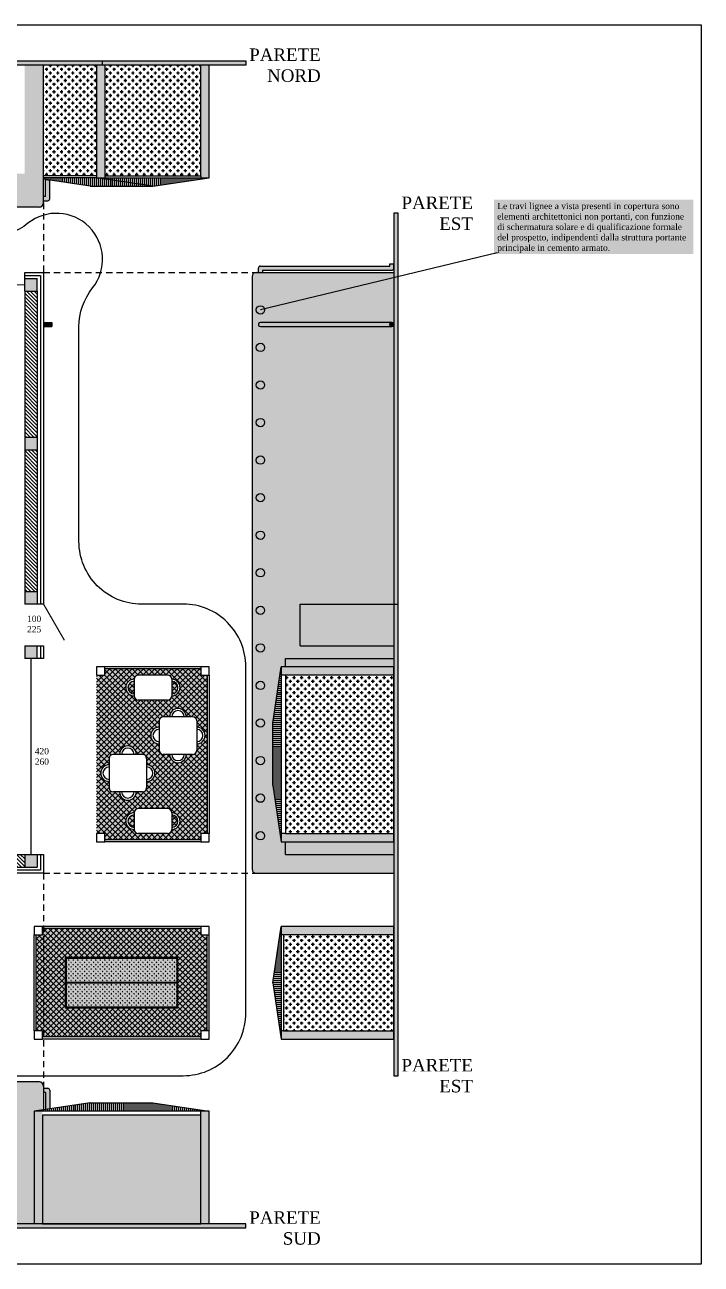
# Model space of a CAD drawing. Header units: millimetres. Extents: x 0 to 2688, y 0 to 2044.
# Drawn here: x 2471.99 to 2488.21, y 2014.14 to 2043.84 of the extents above; entities that cross this region are included whole.
import ezdxf

# ---------------------------------------------------------------- set-up
doc = ezdxf.new("R2010")
doc.units = ezdxf.units.MM
doc.linetypes.add('TRATTEGGIATA', pattern=[0.75, 0.5, -0.25])
doc.styles.get("Standard").update_dxf_attribs({"font": 'arial.ttf'})
doc.linetypes.add('ISOLAMENTO', pattern='A,0.00254,-2.54,[134,ltypeshp.shx,S=2.54,R=0,X=-2.54,Y=0],-5.08,[134,ltypeshp.shx,S=2.54,R=180,X=2.54,Y=0],-2.54', length=10.16254)
pattern_1 = [(360, (381.4976, 4528.66603), (0.09, -0.09), [0.075, -0.105]), (360, (381.5201, 4528.64353), (0.09, -0.09), [0.03, -0.15]), (360, (381.5201, 4528.68853), (0.09, -0.09), [0.03, -0.15])]
pattern_2 = [(90, (4928.16492, 4120.9221), (0.09, 0.09), [0.075, -0.105]), (90, (4928.18742, 4120.9446), (0.09, 0.09), [0.03, -0.15]), (90, (4928.14242, 4120.9446), (0.09, 0.09), [0.03, -0.15])]
pattern_3 = [(135, (4634.47287, -403.61022), (-0.067351921, -0.067351921), []), (225, (4634.47287, -403.61022), (0.067351921, -0.067351921), [])]

# ---------------------------------------------------------------- blocks, each defined once
blk = doc.blocks.new('MIS')
h = blk.add_hatch()
h.set_pattern_fill('ANSI31', color=6, scale=0.02, angle=450)
h.set_pattern_definition([(135, (100, 0), (-0.0449012806, -0.0449012806), [])])
h.paths.add_polyline_path([(2558.989, 2023.953), (2558.989, 2023.653), (2563.489, 2023.653), (2563.489, 2023.953)])
h.paths.add_polyline_path([(2558.689, 2029.953), (2558.689, 2023.953), (2558.989, 2023.953), (2558.989, 2029.953)])
h.paths.add_polyline_path([(2558.689, 2034.453), (2558.689, 2033.953), (2558.989, 2033.953), (2558.989, 2034.453)])
h.paths.add_polyline_path([(2558.689, 2033.653), (2558.689, 2033.553), (2558.989, 2033.553), (2558.989, 2033.653)])
h.paths.add_polyline_path([(2558.689, 2030.353), (2558.689, 2030.253), (2558.989, 2030.253), (2558.989, 2030.353)])
h.paths.add_polyline_path([(2558.989, 2030.253), (2558.989, 2029.953), (2559.089, 2029.953), (2559.089, 2030.253)])
h.paths.add_polyline_path([(2558.689, 2037.453), (2558.689, 2035.953), (2558.989, 2035.953), (2559.014, 2035.953), (2559.014, 2036.103), (2558.989, 2036.103), (2558.989, 2037.453)])
h.paths.add_polyline_path([(2558.989, 2037.753), (2558.989, 2037.453), (2559.839, 2037.453), (2559.839, 2036.103), (2559.814, 2036.103), (2559.814, 2035.953), (2559.839, 2035.953), (2559.989, 2035.953), (2560.014, 2035.953), (2560.014, 2036.103), (2559.989, 2036.103), (2559.989, 2037.453), (2560.839, 2037.453), (2560.839, 2036.103), (2560.814, 2036.103), (2560.814, 2035.953), (2560.839, 2035.953), (2560.989, 2035.953), (2561.014, 2035.953), (2561.014, 2036.103), (2560.989, 2036.103), (2560.989, 2037.453), (2561.839, 2037.453), (2561.839, 2036.103), (2561.814, 2036.103), (2561.814, 2035.953), (2561.839, 2035.953), (2561.989, 2035.953), (2562.014, 2035.953), (2562.014, 2036.103), (2561.989, 2036.103), (2561.989, 2037.453), (2562.839, 2037.453), (2562.839, 2036.103), (2562.814, 2036.103), (2562.814, 2035.953), (2562.839, 2035.953), (2562.839, 2035.303), (2564.089, 2035.303), (2564.089, 2035.453), (2562.989, 2035.453), (2562.989, 2037.453), (2563.489, 2037.453), (2563.489, 2037.753)])
h.paths.add_polyline_path([(2563.789, 2037.753), (2563.789, 2037.453), (2564.589, 2037.453), (2564.589, 2037.753)])
h.paths.add_polyline_path([(2565.189, 2037.753), (2565.189, 2035.453), (2565.089, 2035.453), (2565.089, 2035.303), (2565.189, 2035.303), (2565.189, 2032.203), (2565.489, 2032.203), (2565.489, 2032.303), (2566.489, 2032.303), (2566.489, 2029.953), (2566.639, 2029.953), (2566.639, 2032.303), (2569.789, 2032.303), (2569.789, 2033.653), (2569.489, 2033.653), (2569.489, 2032.453), (2566.989, 2032.453), (2566.989, 2032.478), (2566.839, 2032.478), (2566.839, 2032.453), (2565.489, 2032.453), (2565.489, 2033.303), (2566.839, 2033.303), (2566.839, 2033.278), (2566.989, 2033.278), (2566.989, 2033.478), (2566.839, 2033.478), (2566.839, 2033.453), (2565.489, 2033.453), (2565.489, 2034.303), (2566.839, 2034.303), (2566.839, 2034.278), (2566.989, 2034.278), (2566.989, 2034.478), (2566.839, 2034.478), (2566.839, 2034.453), (2565.489, 2034.453), (2565.489, 2035.303), (2566.839, 2035.303), (2566.839, 2035.278), (2566.989, 2035.278), (2566.989, 2035.303), (2567.639, 2035.303), (2567.639, 2036.353), (2567.489, 2036.353), (2567.489, 2035.453), (2565.489, 2035.453), (2565.489, 2037.753)])
h.paths.add_polyline_path([(2569.489, 2036.353), (2569.489, 2033.953), (2569.789, 2033.953), (2569.789, 2036.353)], flags=17)
h.paths.add_polyline_path([(2571.989, 2037.453), (2571.989, 2033.953), (2572.289, 2033.953), (2572.289, 2037.453)])
h.paths.add_polyline_path([(2571.989, 2033.653), (2571.989, 2030.253), (2572.289, 2030.253), (2572.289, 2033.653)])
h.paths.add_polyline_path([(2570.089, 2023.953), (2570.089, 2023.653), (2571.989, 2023.653), (2571.989, 2023.953)])
h.paths.add_polyline_path([(2565.189, 2031.203), (2565.189, 2030.253), (2564.189, 2030.253), (2564.189, 2033.953), (2563.789, 2033.953), (2563.789, 2033.653), (2564.039, 2033.653), (2564.039, 2030.253), (2563.789, 2030.253), (2563.789, 2029.953), (2565.489, 2029.953), (2565.489, 2031.203)])
h.paths.add_polyline_path([(2560.089, 2030.253), (2560.089, 2029.953), (2563.489, 2029.953), (2563.489, 2030.253)])
h.paths.add_polyline_path([(2558.989, 2033.953), (2558.989, 2033.653), (2563.489, 2033.653), (2563.489, 2033.953)])
h.paths.add_polyline_path([(2558.689, 2031.353), (2558.989, 2031.353), (2558.989, 2032.553), (2558.689, 2032.553)])
h = blk.add_hatch(color=6)
h.dxf.hatch_style = 1
h.paths.add_polyline_path([(2565.789, 2023.953), (2565.489, 2023.953), (2565.489, 2023.653), (2565.789, 2023.653)])
h.paths.add_polyline_path([(2567.789, 2023.953), (2567.789, 2023.653), (2568.089, 2023.653), (2568.089, 2023.953)])
h.paths.add_polyline_path([(2572.289, 2023.953), (2571.989, 2023.953), (2571.989, 2023.653), (2572.289, 2023.653)])
h.paths.add_polyline_path([(2570.089, 2023.653), (2570.089, 2023.953), (2569.789, 2023.953), (2569.789, 2023.653)])
h.paths.add_polyline_path([(2572.289, 2028.653), (2572.289, 2028.953), (2571.989, 2028.953), (2571.989, 2028.653)])
h.paths.add_polyline_path([(2569.789, 2030.253), (2569.489, 2030.253), (2569.489, 2029.953), (2569.789, 2029.953)])
h.paths.add_polyline_path([(2572.289, 2030.253), (2571.989, 2030.253), (2571.989, 2029.953), (2572.289, 2029.953)])
h.paths.add_polyline_path([(2571.989, 2033.953), (2571.989, 2033.653), (2572.289, 2033.653), (2572.289, 2033.953)])
h.paths.add_polyline_path([(2571.989, 2037.453), (2572.289, 2037.453), (2572.289, 2037.753), (2571.989, 2037.753)])
h.paths.add_polyline_path([(2569.789, 2037.753), (2569.489, 2037.753), (2569.489, 2037.453), (2569.789, 2037.453)])
h.paths.add_polyline_path([(2563.789, 2037.753), (2563.489, 2037.753), (2563.489, 2037.453), (2563.563, 2037.453), (2563.789, 2037.453)])
h.paths.add_polyline_path([(2563.789, 2033.953), (2563.489, 2033.953), (2563.489, 2033.653), (2563.789, 2033.653)])
h.paths.add_polyline_path([(2563.489, 2029.953), (2563.789, 2029.953), (2563.789, 2030.253), (2563.489, 2030.253)])
h.paths.add_polyline_path([(2558.989, 2033.953), (2558.689, 2033.953), (2558.689, 2033.653), (2558.989, 2033.653)])
h.paths.add_polyline_path([(2558.689, 2030.253), (2558.689, 2029.953), (2558.989, 2029.953), (2558.989, 2030.253)])
h.paths.add_polyline_path([(2558.989, 2037.453), (2558.989, 2037.753), (2558.689, 2037.753), (2558.689, 2037.453)])
h.paths.add_polyline_path([(2558.689, 2023.653), (2558.989, 2023.653), (2558.989, 2023.953), (2558.689, 2023.953)])
h.paths.add_polyline_path([(2563.789, 2023.653), (2563.789, 2023.953), (2563.489, 2023.953), (2563.489, 2023.653)])
at = {"true_color": 0x9e623d, "transparency": 33554687}
h = blk.add_hatch(color=25, dxfattribs=at)
h.paths.add_polyline_path([(2572.639, 2036.703), (2572.589, 2036.703), (2572.589, 2036.603), (2572.639, 2036.603)])
h.paths.add_polyline_path([(2572.589, 2036.703), (2572.489, 2036.703), (2572.489, 2036.603), (2572.589, 2036.603)])
h.paths.add_polyline_path([(2572.489, 2036.703), (2572.439, 2036.703), (2572.439, 2036.603), (2572.489, 2036.603)])
at = {"true_color": 0xa19f8c, "transparency": 33554564}
h = blk.add_hatch(color=253, dxfattribs=at)
h.paths.add_polyline_path([(2573.911, 2028.403), (2573.911, 2028.253), (2573.711, 2028.253), (2573.711, 2024.453), (2573.911, 2024.453), (2573.911, 2024.303), (2576.211, 2024.303), (2576.211, 2024.453), (2576.361, 2024.453), (2576.361, 2028.253), (2576.211, 2028.253), (2576.211, 2028.403)])
h.paths.add_polyline_path([(2575.511, 2024.953, -1), (2575.511, 2024.553, -0.414214), (2575.411, 2024.453), (2574.711, 2024.453, -0.414214), (2574.611, 2024.553, -1), (2574.611, 2024.953, -0.414214), (2574.711, 2025.053), (2575.411, 2025.053, -0.414214)], flags=16)
h.paths.add_polyline_path([(2575.511, 2024.903, -1), (2575.511, 2024.603)], flags=0)
h.paths.add_polyline_path([(2575.461, 2026.353), (2575.311, 2026.353, -0.414214), (2575.211, 2026.453), (2575.211, 2026.603, -1), (2575.211, 2027.003), (2575.211, 2027.153, -0.414214), (2575.311, 2027.253), (2575.461, 2027.253, -1), (2575.861, 2027.253), (2576.011, 2027.253, -0.414214), (2576.111, 2027.153), (2576.111, 2027.003, -1), (2576.111, 2026.603), (2576.111, 2026.453, -0.414214), (2576.011, 2026.353), (2575.861, 2026.353, -1)], flags=16)
h.paths.add_polyline_path([(2574.911, 2025.703), (2574.911, 2025.553, -0.414214), (2574.811, 2025.453), (2574.661, 2025.453, -1), (2574.261, 2025.453), (2574.111, 2025.453, -0.414214), (2574.011, 2025.553), (2574.011, 2025.703, -1), (2574.011, 2026.103), (2574.011, 2026.253, -0.414214), (2574.111, 2026.353), (2574.261, 2026.353, -1), (2574.661, 2026.353), (2574.811, 2026.353, -0.414214), (2574.911, 2026.253), (2574.911, 2026.103, -1)], flags=16)
h.paths.add_polyline_path([(2574.611, 2024.603, -1), (2574.611, 2024.903)], flags=0)
h.paths.add_polyline_path([(2575.411, 2027.653), (2574.711, 2027.653, -0.414214), (2574.611, 2027.753, -1), (2574.611, 2028.153, -0.414214), (2574.711, 2028.253), (2575.411, 2028.253, -0.414214), (2575.511, 2028.153, -1), (2575.511, 2027.753, -0.414214)], flags=16)
h.paths.add_polyline_path([(2575.511, 2028.103, -1), (2575.511, 2027.803)], flags=0)
h.paths.add_polyline_path([(2574.611, 2027.803, -1), (2574.611, 2028.103)], flags=0)
at = {"true_color": 0xffffff, "transparency": 33554687}
h = blk.add_hatch(dxfattribs=at)
h.set_pattern_fill('ANSI37', scale=0.03, angle=90, style=0)
h.set_pattern_definition(pattern_3)
h.paths.add_polyline_path([(2576.211, 2028.253), (2576.211, 2028.403), (2573.911, 2028.403), (2573.911, 2028.253), (2573.711, 2028.253), (2573.711, 2024.453), (2573.911, 2024.453), (2573.911, 2024.303), (2576.211, 2024.303), (2576.211, 2024.453), (2576.361, 2024.453), (2576.361, 2028.253)])
h.paths.add_polyline_path([(2575.461, 2026.353), (2575.311, 2026.353, -0.414214), (2575.211, 2026.453), (2575.211, 2026.603, -1), (2575.211, 2027.003), (2575.211, 2027.153, -0.414214), (2575.311, 2027.253), (2575.461, 2027.253, -1), (2575.861, 2027.253), (2576.011, 2027.253, -0.414214), (2576.111, 2027.153), (2576.111, 2027.003, -1), (2576.111, 2026.603), (2576.111, 2026.453, -0.414214), (2576.011, 2026.353), (2575.861, 2026.353, -1)], flags=16)
h.paths.add_polyline_path([(2575.511, 2024.553, -0.414214), (2575.411, 2024.453), (2574.711, 2024.453, -0.414214), (2574.611, 2024.553, -1), (2574.611, 2024.953, -0.414214), (2574.711, 2025.053), (2575.411, 2025.053, -0.414214), (2575.511, 2024.953, -1)], flags=16)
h.paths.add_polyline_path([(2575.511, 2024.603), (2575.511, 2024.903, -1)], flags=0)
h.paths.add_polyline_path([(2574.911, 2025.703), (2574.911, 2025.553, -0.414214), (2574.811, 2025.453), (2574.661, 2025.453, -1), (2574.261, 2025.453), (2574.111, 2025.453, -0.414214), (2574.011, 2025.553), (2574.011, 2025.703, -1), (2574.011, 2026.103), (2574.011, 2026.253, -0.414214), (2574.111, 2026.353), (2574.261, 2026.353, -1), (2574.661, 2026.353), (2574.811, 2026.353, -0.414214), (2574.911, 2026.253), (2574.911, 2026.103, -1)], flags=16)
h.paths.add_polyline_path([(2574.611, 2024.603, -1), (2574.611, 2024.903)], flags=0)
h.paths.add_polyline_path([(2575.411, 2027.653), (2574.711, 2027.653, -0.414214), (2574.611, 2027.753, -1), (2574.611, 2028.153, -0.414214), (2574.711, 2028.253), (2575.411, 2028.253, -0.414214), (2575.511, 2028.153, -1), (2575.511, 2027.753, -0.414214)], flags=16)
h.paths.add_polyline_path([(2575.511, 2028.103, -1), (2575.511, 2027.803)], flags=0)
h.paths.add_polyline_path([(2574.611, 2027.803, -1), (2574.611, 2028.103)], flags=0)
h = blk.add_hatch(color=7, dxfattribs=at)
h.paths.add_polyline_path([(2575.511, 2024.903), (2575.511, 2024.603, 1)])
h.paths.add_polyline_path([(2574.611, 2024.603), (2574.611, 2024.903, 1)])
h.paths.add_polyline_path([(2574.611, 2027.803), (2574.611, 2028.103, 1)])
h.paths.add_polyline_path([(2575.511, 2027.803, 1), (2575.511, 2028.103)])
at = {"true_color": 0xa19f8c, "transparency": 33554564}
h = blk.add_hatch(color=253, dxfattribs=at)
h.paths.add_polyline_path([(2576.211, 2019.581), (2576.211, 2019.731), (2576.361, 2019.731), (2576.361, 2022.031), (2576.211, 2022.031), (2576.211, 2022.181), (2572.411, 2022.181), (2572.411, 2022.031), (2572.261, 2022.031), (2572.261, 2019.731), (2572.411, 2019.731), (2572.411, 2019.581)])
h.paths.add_polyline_path([(2572.961, 2021.481), (2572.961, 2020.281), (2575.661, 2020.281), (2575.661, 2021.481)], flags=16)
at = {"true_color": 0xffffff, "transparency": 33554687}
h = blk.add_hatch(dxfattribs=at)
h.set_pattern_fill('ANSI37', scale=0.03, angle=90, style=0)
h.set_pattern_definition(pattern_3)
h.paths.add_polyline_path([(2572.411, 2022.181), (2572.411, 2022.031), (2572.261, 2022.031), (2572.261, 2019.731), (2572.411, 2019.731), (2572.411, 2019.581), (2576.211, 2019.581), (2576.211, 2019.731), (2576.361, 2019.731), (2576.361, 2022.031), (2576.211, 2022.031), (2576.211, 2022.181)])
h.paths.add_polyline_path([(2575.661, 2020.281), (2575.661, 2021.481), (2572.961, 2021.481), (2572.961, 2020.281)], flags=16)
at = {"true_color": 0xc8dfa5, "transparency": 33554687}
h = blk.add_hatch(color=9, dxfattribs=at)
h.paths.add_polyline_path([(2572.961, 2020.281), (2575.661, 2020.281), (2575.661, 2021.481), (2572.961, 2021.481)])
h.paths.add_polyline_path([(2572.981, 2020.891), (2575.641, 2020.891), (2575.641, 2021.461), (2572.981, 2021.461)], flags=16)
h.paths.add_polyline_path([(2572.981, 2020.301), (2575.641, 2020.301), (2575.641, 2020.871), (2572.981, 2020.871)], flags=16)
at = {"transparency": 33554687}
h = blk.add_hatch(color=26, dxfattribs=at)
h.paths.add_polyline_path([(2572.981, 2020.871), (2572.981, 2020.301), (2575.641, 2020.301), (2575.641, 2020.871)])
h.paths.add_polyline_path([(2572.981, 2021.461), (2572.981, 2020.891), (2575.641, 2020.891), (2575.641, 2021.461)])
at = {"true_color": 0x83b13e, "transparency": 33554687}
h = blk.add_hatch(dxfattribs=at)
h.set_pattern_fill('GRASS', color=65, scale=0.003, angle=90, style=0)
h.set_pattern_definition([(180, (100, 0), (-0.0538815367, -0.0538815367), [0.0142875, -0.0934755734]), (135, (100, 0), (-0.0538815367, -0.0538815367), [0.0142875, -0.0619125]), (225, (100, 0), (0.0538815367, -0.0538815367), [0.0142875, -0.0619125])])
h.paths.add_polyline_path([(2572.981, 2020.871), (2572.981, 2020.301), (2575.641, 2020.301), (2575.641, 2020.871)])
h.paths.add_polyline_path([(2575.641, 2020.891), (2575.641, 2021.461), (2572.981, 2021.461), (2572.981, 2020.891)])
for p, q in [((2571.989, 2037.453), (2571.989, 2037.903)), ((2571.989, 2037.753), (2572.289, 2037.753)), ((2572.289, 2037.453), (2572.289, 2037.753)), ((2571.989, 2037.453), (2572.289, 2037.453)), ((2571.989, 2037.453), (2571.989, 2029.953)), ((2572.289, 2037.453), (2572.289, 2029.953)), ((2572.439, 2036.703), (2572.639, 2036.703)), ((2572.439, 2036.703), (2572.439, 2036.603)), ((2572.439, 2036.603), (2572.639, 2036.603)), ((2572.489, 2036.703), (2572.489, 2036.603)), ((2572.589, 2036.703), (2572.589, 2036.603)), ((2572.639, 2036.703), (2572.639, 2036.603)), ((2571.989, 2033.953), (2572.289, 2033.953)), ((2571.989, 2033.653), (2572.289, 2033.653)), ((2571.989, 2030.253), (2572.289, 2030.253)), ((2572.439, 2029.953), (2571.989, 2029.953)), ((2571.989, 2028.953), (2572.439, 2028.953)), ((2571.989, 2028.953), (2571.989, 2028.653)), ((2572.289, 2028.653), (2572.289, 2028.953)), ((2572.439, 2028.653), (2571.989, 2028.653)), ((2573.911, 2028.453), (2573.711, 2028.453)), ((2573.711, 2028.453), (2573.711, 2028.253)), ((2573.711, 2028.253), (2573.911, 2028.253)), ((2573.911, 2028.253), (2573.911, 2028.453)), ((2575.411, 2028.253), (2574.711, 2028.253)), ((2576.411, 2028.453), (2576.211, 2028.453)), ((2576.211, 2028.453), (2576.211, 2028.253)), ((2576.211, 2028.253), (2576.411, 2028.253)), ((2576.411, 2028.253), (2576.411, 2028.453)), ((2574.611, 2028.153), (2574.611, 2027.753)), ((2575.511, 2028.153), (2575.511, 2027.753)), ((2575.411, 2027.653), (2574.711, 2027.653)), ((2575.211, 2027.153), (2575.211, 2026.453)), ((2576.011, 2027.253), (2575.311, 2027.253)), ((2576.111, 2027.153), (2576.111, 2026.453)), ((2574.011, 2026.253), (2574.011, 2025.553)), ((2574.811, 2026.353), (2574.111, 2026.353)), ((2574.911, 2026.253), (2574.911, 2025.553)), ((2576.011, 2026.353), (2575.311, 2026.353)), ((2574.811, 2025.453), (2574.111, 2025.453)), ((2574.611, 2024.953), (2574.611, 2024.553)), ((2575.411, 2025.053), (2574.711, 2025.053)), ((2575.511, 2024.953), (2575.511, 2024.553)), ((2573.911, 2024.453), (2573.711, 2024.453)), ((2573.711, 2024.453), (2573.711, 2024.253)), ((2573.911, 2024.253), (2573.911, 2024.453)), ((2575.411, 2024.453), (2574.711, 2024.453)), ((2576.411, 2024.453), (2576.211, 2024.453)), ((2576.211, 2024.453), (2576.211, 2024.253)), ((2576.411, 2024.253), (2576.411, 2024.453)), ((2573.711, 2024.253), (2573.911, 2024.253)), ((2576.211, 2024.253), (2576.411, 2024.253)), ((2569.789, 2023.953), (2572.439, 2023.953)), ((2571.989, 2023.953), (2571.989, 2023.653)), ((2572.289, 2023.953), (2572.289, 2023.653)), ((2569.789, 2023.653), (2572.289, 2023.653)), ((2572.411, 2022.231), (2572.211, 2022.231)), ((2572.211, 2022.231), (2572.211, 2022.031)), ((2572.211, 2022.031), (2572.411, 2022.031)), ((2572.211, 2019.731), (2572.211, 2022.031)), ((2572.411, 2022.031), (2572.411, 2022.231)), ((2576.411, 2022.231), (2576.211, 2022.231)), ((2576.211, 2022.231), (2576.211, 2022.031)), ((2576.211, 2022.031), (2576.411, 2022.031)), ((2576.411, 2022.031), (2576.411, 2022.231)), ((2572.411, 2019.731), (2572.211, 2019.731)), ((2572.211, 2019.731), (2572.211, 2019.531)), ((2572.411, 2019.531), (2572.411, 2019.731)), ((2576.411, 2019.731), (2576.211, 2019.731)), ((2576.211, 2019.731), (2576.211, 2019.531)), ((2576.411, 2019.531), (2576.411, 2019.731)), ((2572.211, 2019.531), (2572.411, 2019.531)), ((2576.211, 2019.531), (2576.411, 2019.531))]:
    blk.add_line(p, q)
blk.add_lwpolyline([(2557.689, 2036.596), (2557.689, 2024.809, -0.169472), (2557.364, 2023.876, 0.892135), (2558.913, 2022.327, -0.169472), (2559.846, 2022.653), (2562.289, 2022.653, -0.414214), (2563.789, 2021.153), (2563.789, 2020.153, 0.414214), (2565.289, 2018.653), (2575.789, 2018.653, 0.414214), (2577.289, 2020.153), (2577.289, 2028.453, 0.414214), (2575.789, 2029.953), (2574.789, 2029.953, -0.414214), (2573.289, 2031.453), (2573.289, 2036.596, -0.169472), (2573.615, 2037.529, 0.892135), (2572.066, 2039.078, -0.169472), (2571.133, 2038.753), (2559.846, 2038.753, -0.169472), (2558.913, 2039.078, 0.892135), (2557.364, 2037.529, -0.169472)], format="xyb", close=True)
for points in [[(2571.989, 2037.903), (2572.439, 2037.903), (2572.439, 2029.953)], [(2572.439, 2028.953), (2572.439, 2028.653)], [(2576.211, 2028.453), (2573.911, 2028.453)], [(2576.211, 2028.403), (2573.911, 2028.403)], [(2576.361, 2028.253), (2576.361, 2024.453)], [(2576.411, 2028.253), (2576.411, 2024.453)], [(2576.211, 2024.303), (2573.911, 2024.303)], [(2576.211, 2024.253), (2573.911, 2024.253)], [(2572.439, 2023.953), (2572.439, 2023.503), (2569.789, 2023.503)], [(2572.261, 2019.731), (2572.261, 2022.031)], [(2576.211, 2022.231), (2572.411, 2022.231)], [(2576.211, 2022.181), (2572.411, 2022.181)], [(2576.361, 2019.731), (2576.361, 2022.031)], [(2576.411, 2019.731), (2576.411, 2022.031)], [(2576.211, 2019.581), (2572.411, 2019.581)], [(2576.211, 2019.531), (2572.411, 2019.531)]]:
    blk.add_lwpolyline(points)
at = {"linetype": 'ISOLAMENTO', "ltscale": 0.007}
for points in [[(2571.989, 2037.828), (2572.364, 2037.828), (2572.364, 2029.953)], [(2572.364, 2028.953), (2572.364, 2028.653)], [(2572.364, 2023.953), (2572.364, 2023.578), (2569.789, 2023.578)]]:
    blk.add_lwpolyline(points, dxfattribs=at)
at = {"color": 152, "true_color": 0x2776bb, "const_width": 0.03}
for points in [[(2569.789, 2037.603), (2571.989, 2037.603)], [(2572.139, 2028.653), (2572.139, 2023.953)]]:
    blk.add_lwpolyline(points, dxfattribs=at)
at = {"color": 116, "true_color": 0x136734, "const_width": 0.03}
blk.add_lwpolyline([(2572.439, 2029.953), (2572.939, 2029.087)], dxfattribs=at)
for points in [[(2572.961, 2020.281), (2575.661, 2020.281), (2575.661, 2021.481), (2572.961, 2021.481)], [(2572.981, 2020.891), (2575.641, 2020.891), (2575.641, 2021.461), (2572.981, 2021.461)], [(2572.981, 2020.301), (2575.641, 2020.301), (2575.641, 2020.871), (2572.981, 2020.871)]]:
    blk.add_lwpolyline(points, close=True)
for centre, radius, start, end in [((2574.711, 2028.153), 0.1, 90, 180), ((2575.411, 2028.153), 0.1, 0, 90), ((2574.611, 2027.953), 0.2, 90, 270), ((2574.611, 2027.953), 0.15, 90, 270), ((2575.511, 2027.953), 0.2, 270, 90), ((2575.511, 2027.953), 0.15, 270, 90), ((2574.711, 2027.753), 0.1, 180, 270), ((2575.411, 2027.753), 0.1, 270, 0), ((2575.661, 2027.253), 0.2, 0, 180), ((2575.661, 2027.253), 0.15, 0, 180), ((2575.311, 2027.153), 0.1, 90, 180), ((2576.011, 2027.153), 0.1, 0, 90), ((2575.211, 2026.803), 0.2, 90, 270), ((2575.211, 2026.803), 0.15, 90, 270), ((2576.111, 2026.803), 0.2, 270, 90), ((2576.111, 2026.803), 0.15, 270, 90), ((2574.461, 2026.353), 0.2, 0, 180), ((2574.461, 2026.353), 0.15, 0, 180), ((2575.311, 2026.453), 0.1, 180, 270), ((2576.011, 2026.453), 0.1, 270, 0), ((2574.111, 2026.253), 0.1, 90, 180), ((2574.811, 2026.253), 0.1, 0, 90), ((2575.661, 2026.353), 0.2, 180, 0), ((2575.661, 2026.353), 0.15, 180, 0), ((2574.011, 2025.903), 0.2, 90, 270), ((2574.011, 2025.903), 0.15, 90, 270), ((2574.911, 2025.903), 0.2, 270, 90), ((2574.911, 2025.903), 0.15, 270, 90), ((2574.111, 2025.553), 0.1, 180, 270), ((2574.811, 2025.553), 0.1, 270, 0), ((2574.461, 2025.453), 0.2, 180, 0), ((2574.461, 2025.453), 0.15, 180, 0), ((2574.611, 2024.753), 0.2, 90, 270), ((2574.711, 2024.953), 0.1, 90, 180), ((2575.411, 2024.953), 0.1, 0, 90), ((2575.511, 2024.753), 0.2, 270, 90), ((2574.611, 2024.753), 0.15, 90, 270), ((2575.511, 2024.753), 0.15, 270, 90), ((2574.711, 2024.553), 0.1, 180, 270), ((2575.411, 2024.553), 0.1, 270, 0)]:
    blk.add_arc(centre, radius, start, end)
at = {"color": 116, "true_color": 0x136734, "insert": (2572.393, 2029.274), "char_height": 0.15, "attachment_point": 9}
blk.add_mtext_dynamic_manual_height_columns('\\pxqc;{\\fTimes New Roman|b0|i0|c0|p18;100\\P225}', width=0.35764, gutter_width=12.5, heights=[0], dxfattribs=at)
at = {"color": 159, "linetype": 'TRATTEGGIATA', "ltscale": 0.3, "true_color": 0x22346e, "insert": (2572.578, 2026.504), "char_height": 0.15, "attachment_point": 3}
blk.add_mtext_dynamic_manual_height_columns('\\pxqc;{\\fTimes New Roman|b0|i0|c0|p18;420\\P260}', width=0.35764, gutter_width=12.5, heights=[0], dxfattribs=at)

msp = doc.modelspace()

# ---------------------------------------------------------------- hatches: boundary and pattern name
at = {"true_color": 0x939598, "transparency": 33554687}
h = msp.add_hatch(color=252, dxfattribs=at)
h.paths.add_polyline_path([(2473.854, 2042.868), (2473.854, 2042.968), (2457.124, 2042.968), (2457.124, 2042.868)])
h.paths.add_polyline_path([(2476.411, 2042.868), (2477.289, 2042.868), (2477.289, 2042.968), (2473.854, 2042.968), (2473.854, 2042.868)])
at = {"true_color": 0x83b13e, "transparency": 33554687}
h = msp.add_hatch(color=65, dxfattribs=at)
h.paths.add_polyline_path([(2458.539, 2042.868), (2458.539, 2039.568, 0.414214), (2458.639, 2039.468), (2472.339, 2039.468, 0.414214), (2472.439, 2039.568), (2472.439, 2042.868), (2471.989, 2042.868), (2471.989, 2040.268), (2469.789, 2040.268), (2469.789, 2042.868)])
h.paths.add_polyline_path([(2464.589, 2041.868), (2465.189, 2041.868), (2465.189, 2040.268), (2464.589, 2040.268)], flags=16)
h.paths.add_polyline_path([(2465.489, 2041.868), (2466.089, 2041.868), (2466.089, 2040.268), (2465.489, 2040.268)], flags=16)
h.paths.add_polyline_path([(2466.979, 2039.668, -1), (2466.779, 2039.668, -1)], flags=16)
h.paths.add_polyline_path([(2467.639, 2041.868), (2469.489, 2041.868), (2469.489, 2040.268), (2467.639, 2040.268)], flags=16)
h.paths.add_polyline_path([(2471.613, 2039.668, -1), (2471.413, 2039.668, -1)], flags=16)
at = {"true_color": 0x0e5f8b, "transparency": 33554661}
h = msp.add_hatch(dxfattribs=at)
h.set_pattern_fill('GOST_GLASS', color=146, scale=0.015, angle=45, style=0)
h.set_pattern_definition(pattern_2)
h.paths.add_polyline_path([(2473.711, 2040.218), (2473.711, 2042.868), (2472.439, 2042.868), (2472.439, 2040.217)])
at = {"transparency": 33554661}
h = msp.add_hatch(color=26, dxfattribs=at)
h.dxf.hatch_style = 1
h.paths.add_polyline_path([(2476.211, 2040.218), (2476.211, 2040.168), (2476.411, 2040.168), (2476.411, 2042.868), (2476.211, 2042.868)])
h.paths.add_polyline_path([(2473.711, 2040.168), (2473.911, 2040.168), (2473.911, 2040.218), (2473.911, 2042.868), (2473.711, 2042.868)])
at = {"true_color": 0x0e5f8b, "transparency": 33554661}
h = msp.add_hatch(dxfattribs=at)
h.set_pattern_fill('GOST_GLASS', color=146, scale=0.015, angle=45, style=0)
h.set_pattern_definition(pattern_2)
h.paths.add_polyline_path([(2476.211, 2040.218), (2476.211, 2042.868), (2473.911, 2042.868), (2473.911, 2040.218)])
at = {"transparency": 33554687}
h = msp.add_hatch(dxfattribs=at)
h.set_pattern_fill('ANSI31', color=9, scale=0.015, angle=225)
h.set_pattern_definition([(270, (4928.16492, 4120.922097), (0.047625, -2e-17), [])])
h.paths.add_polyline_path([(2475.061, 2039.965), (2476.411, 2040.168), (2473.711, 2040.168)])
h.paths.add_polyline_path([(2473.561, 2039.965), (2475.061, 2039.965), (2473.711, 2040.168), (2472.439, 2040.168), (2472.439, 2040.133)])
at = {"true_color": 0x9e623d, "transparency": 33554687}
h = msp.add_hatch(color=25, dxfattribs=at)
edge = h.paths.add_edge_path()
edge.add_line((2472.589, 2040.111), (2472.489, 2040.126))
edge.add_line((2472.489, 2040.126), (2472.489, 2039.718))
edge.add_line((2472.489, 2039.718), (2472.439, 2039.718))
edge.add_line((2472.439, 2039.718), (2472.439, 2039.618))
edge.add_line((2472.439, 2039.618), (2472.539, 2039.618))
edge.add_arc((2472.539, 2039.668), 0.05, 270, 360)
edge.add_line((2472.589, 2039.668), (2472.589, 2040.111))
at = {"true_color": 0x939598, "transparency": 33554661}
h = msp.add_hatch(color=252, dxfattribs=at)
h.paths.add_polyline_path([(2480.839, 2018.653), (2480.939, 2018.653), (2480.939, 2029.953), (2480.839, 2029.953)])
h.paths.add_polyline_path([(2480.939, 2039.318), (2480.839, 2039.318), (2480.839, 2029.953), (2480.939, 2029.953)])
at = {"true_color": 0x9e623d, "transparency": 33554687}
for points in [[(2477.639, 2038.053, 0.414214), (2477.589, 2038.003), (2477.589, 2037.903), (2477.689, 2037.903), (2477.689, 2037.953), (2480.789, 2037.953, 0.414214), (2480.839, 2038.003), (2480.839, 2038.103), (2480.739, 2038.103), (2480.739, 2038.053)], [(2477.639, 2036.603, -1.000008), (2477.639, 2036.703), (2480.789, 2036.703, 1.000008), (2480.789, 2036.603)]]:
    msp.add_hatch(color=25, dxfattribs=at).paths.add_polyline_path(points)
at = {"true_color": 0xc8dfa5, "transparency": 33554661}
h = msp.add_hatch(color=9, dxfattribs=at)
h.paths.add_polyline_path([(2477.539, 2037.903, 0.414214), (2477.439, 2037.803), (2477.439, 2023.603, 0.414214), (2477.539, 2023.503), (2480.839, 2023.503), (2480.839, 2023.953), (2478.239, 2023.953), (2478.239, 2024.253), (2478.139, 2024.253), (2477.956, 2025.477), (2477.71, 2025.232, -0.198912), (2477.639, 2025.203, -0.668179), (2477.569, 2025.373), (2477.875, 2025.679, -0.176714), (2477.937, 2025.708), (2477.937, 2026.359), (2477.71, 2026.132, -0.198912), (2477.639, 2026.103, -0.668179), (2477.569, 2026.273), (2477.875, 2026.579, -0.176714), (2477.937, 2026.608), (2477.937, 2027.103), (2477.964, 2027.286), (2477.71, 2027.032, -0.198912), (2477.639, 2027.003, -0.668179), (2477.569, 2027.173), (2477.875, 2027.479, -0.340446), (2477.996, 2027.495), (2478.139, 2028.453), (2478.239, 2028.453), (2478.239, 2028.653), (2480.839, 2028.653), (2480.839, 2028.953), (2478.589, 2028.953), (2478.589, 2029.953), (2480.839, 2029.953), (2480.839, 2037.903)])
h.paths.add_polyline_path([(2478.016, 2031.838), (2477.71, 2031.532, -0.198912), (2477.639, 2031.503, -0.668179), (2477.569, 2031.673), (2477.875, 2031.979, -1)], flags=16)
h.paths.add_polyline_path([(2478.016, 2030.938), (2477.71, 2030.632, -0.198912), (2477.639, 2030.603, -0.668179), (2477.569, 2030.773), (2477.875, 2031.079, -1)], flags=16)
h.paths.add_polyline_path([(2477.71, 2032.432, -0.198912), (2477.639, 2032.403, -0.668179), (2477.569, 2032.573), (2477.875, 2032.879, -1), (2478.016, 2032.738)], flags=16)
h.paths.add_polyline_path([(2478.016, 2030.038), (2477.71, 2029.732, -0.198912), (2477.639, 2029.703, -0.668179), (2477.569, 2029.873), (2477.875, 2030.179, -1)], flags=16)
h.paths.add_polyline_path([(2477.639, 2033.303, -0.668179), (2477.569, 2033.473), (2477.875, 2033.779, -1), (2478.016, 2033.638), (2477.71, 2033.332, -0.198912)], flags=16)
h.paths.add_polyline_path([(2478.016, 2029.138), (2477.71, 2028.832, -0.198912), (2477.639, 2028.803, -0.668179), (2477.569, 2028.973), (2477.875, 2029.279, -1)], flags=16)
h.paths.add_polyline_path([(2477.639, 2034.203, -0.668179), (2477.569, 2034.373), (2477.875, 2034.679, -1), (2478.016, 2034.538), (2477.71, 2034.232, -0.198912)], flags=16)
h.paths.add_polyline_path([(2478.016, 2028.238), (2477.71, 2027.932, -0.198912), (2477.639, 2027.903, -0.668179), (2477.569, 2028.073), (2477.875, 2028.379, -1)], flags=16)
h.paths.add_polyline_path([(2477.639, 2035.103, -0.668179), (2477.569, 2035.273), (2477.875, 2035.579, -1), (2478.016, 2035.438), (2477.71, 2035.132, -0.198912)], flags=16)
h.paths.add_polyline_path([(2477.639, 2036.003, -0.668179), (2477.569, 2036.173), (2477.875, 2036.479, -1), (2478.016, 2036.338), (2477.71, 2036.032, -0.198912)], flags=16)
h.paths.add_polyline_path([(2477.639, 2036.903, -0.668179), (2477.569, 2037.073), (2477.875, 2037.379, -1), (2478.016, 2037.238), (2477.71, 2036.932, -0.198912)], flags=16)
h.paths.add_polyline_path([(2478.016, 2024.638), (2477.71, 2024.332, -0.198912), (2477.639, 2024.303, -0.668179), (2477.569, 2024.473), (2477.875, 2024.779, -1)], flags=16)
at = {"true_color": 0x83b13e, "transparency": 33554661}
h = msp.add_hatch(color=65, dxfattribs=at)
h.paths.add_polyline_path([(2477.875, 2024.779), (2477.569, 2024.473, -0.198912), (2477.639, 2024.503, -0.668179), (2477.71, 2024.332), (2478.016, 2024.638, 1)])
h.paths.add_polyline_path([(2477.569, 2025.373, -0.198912), (2477.639, 2025.403, -0.668179), (2477.71, 2025.232), (2477.956, 2025.477), (2477.937, 2025.603), (2477.937, 2025.708, 0.176714), (2477.875, 2025.679)])
h.paths.add_polyline_path([(2477.569, 2026.273, -0.198912), (2477.639, 2026.303, -0.668179), (2477.71, 2026.132), (2477.937, 2026.359), (2477.937, 2026.608, 0.176714), (2477.875, 2026.579)])
h.paths.add_polyline_path([(2477.569, 2027.173, -0.198912), (2477.639, 2027.203, -0.668179), (2477.71, 2027.032), (2477.964, 2027.286), (2477.996, 2027.495, 0.340446), (2477.875, 2027.479)])
h.paths.add_polyline_path([(2477.875, 2028.379), (2477.569, 2028.073, -0.198912), (2477.639, 2028.103, -0.668179), (2477.71, 2027.932), (2478.016, 2028.238, 1)])
h.paths.add_polyline_path([(2477.569, 2028.973, -0.198912), (2477.639, 2029.003, -0.668179), (2477.71, 2028.832), (2478.016, 2029.138, 1), (2477.875, 2029.279)])
h.paths.add_polyline_path([(2477.569, 2029.873, -0.198912), (2477.639, 2029.903, -0.668179), (2477.71, 2029.732), (2478.016, 2030.038, 1), (2477.875, 2030.179)])
h.paths.add_polyline_path([(2477.569, 2030.773, -0.198912), (2477.639, 2030.803, -0.668179), (2477.71, 2030.632), (2478.016, 2030.938, 1), (2477.875, 2031.079)])
h.paths.add_polyline_path([(2477.569, 2031.673, -0.198912), (2477.639, 2031.703, -0.668179), (2477.71, 2031.532), (2478.016, 2031.838, 1), (2477.875, 2031.979)])
h.paths.add_polyline_path([(2477.569, 2032.573, -0.198912), (2477.639, 2032.603, -0.668179), (2477.71, 2032.432), (2478.016, 2032.738, 1), (2477.875, 2032.879)])
h.paths.add_polyline_path([(2477.875, 2033.779), (2477.569, 2033.473, -0.198912), (2477.639, 2033.503, -0.668179), (2477.71, 2033.332), (2478.016, 2033.638, 1)])
h.paths.add_polyline_path([(2477.569, 2034.373, -0.198912), (2477.639, 2034.403, -0.668179), (2477.71, 2034.232), (2478.016, 2034.538, 1), (2477.875, 2034.679)])
h.paths.add_polyline_path([(2477.569, 2035.273, -0.198912), (2477.639, 2035.303, -0.668179), (2477.71, 2035.132), (2478.016, 2035.438, 1), (2477.875, 2035.579)])
h.paths.add_polyline_path([(2477.569, 2036.173, -0.198912), (2477.639, 2036.203, -0.668179), (2477.71, 2036.032), (2478.016, 2036.338, 1), (2477.875, 2036.479)])
h.paths.add_polyline_path([(2477.569, 2037.073, -0.198912), (2477.639, 2037.103, -0.668179), (2477.71, 2036.932), (2478.016, 2037.238, 1), (2477.875, 2037.379)])
at = {"transparency": 33554661}
h = msp.add_hatch(color=26, dxfattribs=at)
h.paths.add_polyline_path([(2477.539, 2037.003, 1), (2477.739, 2037.003, 1)])
h.paths.add_polyline_path([(2477.539, 2036.103, 1), (2477.739, 2036.103, 1)])
h.paths.add_polyline_path([(2477.539, 2035.203, 1), (2477.739, 2035.203, 1)])
h.paths.add_polyline_path([(2477.539, 2034.303, 1), (2477.739, 2034.303, 1)])
h.paths.add_polyline_path([(2477.539, 2033.403, 1), (2477.739, 2033.403, 1)])
h.paths.add_polyline_path([(2477.539, 2032.503, 1), (2477.739, 2032.503, 1)])
h.paths.add_polyline_path([(2477.539, 2031.603, 1), (2477.739, 2031.603, 1)])
h.paths.add_polyline_path([(2477.539, 2030.703, 1), (2477.739, 2030.703, 1)])
h.paths.add_polyline_path([(2477.539, 2029.803, 1), (2477.739, 2029.803, 1)])
h.paths.add_polyline_path([(2477.739, 2028.903, 1), (2477.539, 2028.903, 1)])
h.paths.add_polyline_path([(2477.539, 2028.003, 1), (2477.739, 2028.003, 1)])
h.paths.add_polyline_path([(2477.539, 2027.103, 1), (2477.739, 2027.103, 1)])
h.paths.add_polyline_path([(2477.539, 2026.203, 1), (2477.739, 2026.203, 1)])
h.paths.add_polyline_path([(2477.539, 2025.303, 1), (2477.739, 2025.303, 1)])
h.paths.add_polyline_path([(2477.539, 2024.403, 1), (2477.739, 2024.403, 1)])
at = {"true_color": 0x83b13e, "transparency": 33554687}
msp.add_hatch(color=65, dxfattribs=at).paths.add_polyline_path([(2477.743, 2036.809), (2477.637, 2036.703), (2480.789, 2036.703), (2480.839, 2036.753), (2480.839, 2036.809)])
at = {"true_color": 0x543521, "transparency": 33554687}
msp.add_hatch(color=39, dxfattribs=at).paths.add_polyline_path([(2480.789, 2036.603, 1), (2480.789, 2036.703, 1)])
at = {"transparency": 33554661}
msp.add_hatch(color=26, dxfattribs=at).paths.add_polyline_path([(2478.589, 2029.953), (2478.589, 2028.953), (2480.839, 2028.953), (2480.839, 2029.953)])
at = {"true_color": 0x0e5f8b, "transparency": 33554661}
h = msp.add_hatch(color=146, dxfattribs=at)
h.dxf.hatch_style = 1
h.paths.add_polyline_path([(2480.839, 2023.953), (2480.839, 2024.253), (2478.239, 2024.253), (2478.239, 2023.953)])
h.paths.add_polyline_path([(2478.239, 2028.653), (2478.239, 2028.453), (2480.839, 2028.453), (2480.839, 2028.653)])
at = {"transparency": 33554687}
h = msp.add_hatch(dxfattribs=at)
h.set_pattern_fill('ANSI31', color=9, scale=0.015, angle=135)
h.set_pattern_definition([(180, (4501.944957, -434.278657), (-4e-17, -0.047625), [])])
h.paths.add_polyline_path([(2477.937, 2027.103), (2477.937, 2025.603), (2478.139, 2024.253), (2478.139, 2028.453)])
at = {"transparency": 33554661}
h = msp.add_hatch(color=26, dxfattribs=at)
h.dxf.hatch_style = 1
h.paths.add_polyline_path([(2478.189, 2024.453), (2478.139, 2024.453), (2478.139, 2024.253), (2480.839, 2024.253), (2480.839, 2024.453)])
h.paths.add_polyline_path([(2478.139, 2028.453), (2478.139, 2028.253), (2478.164, 2028.253), (2480.839, 2028.253), (2480.839, 2028.453)])
at = {"true_color": 0x0e5f8b, "transparency": 33554661}
h = msp.add_hatch(dxfattribs=at)
h.set_pattern_fill('GOST_GLASS', color=146, scale=0.015, angle=315, style=0)
h.set_pattern_definition(pattern_1)
h.paths.add_polyline_path([(2480.839, 2024.453), (2480.839, 2028.253), (2478.239, 2028.253), (2478.239, 2024.453)])
at = {"transparency": 33554687}
h = msp.add_hatch(dxfattribs=at)
h.set_pattern_fill('ANSI31', color=9, scale=0.015, angle=135)
h.set_pattern_definition([(180, (4529.622874, -403.610224), (-3e-17, -0.047625), [])])
h.paths.add_polyline_path([(2477.937, 2020.881), (2478.139, 2019.531), (2478.139, 2022.231)])
at = {"transparency": 33554661}
h = msp.add_hatch(color=26, dxfattribs=at)
h.paths.add_polyline_path([(2478.139, 2022.231), (2478.139, 2022.031), (2478.189, 2022.031), (2480.839, 2022.031), (2480.839, 2022.231)])
h.paths.add_polyline_path([(2478.189, 2019.731), (2478.139, 2019.731), (2478.139, 2019.531), (2480.839, 2019.531), (2480.839, 2019.731)])
at = {"true_color": 0x0e5f8b, "transparency": 33554661}
h = msp.add_hatch(dxfattribs=at)
h.set_pattern_fill('GOST_GLASS', color=146, scale=0.015, angle=315, style=0)
h.set_pattern_definition(pattern_1)
h.paths.add_polyline_path([(2478.189, 2019.731), (2480.839, 2019.731), (2480.839, 2022.031), (2478.189, 2022.031)])
at = {"true_color": 0xc8dfa5, "transparency": 33554661}
h = msp.add_hatch(color=9, dxfattribs=at)
h.dxf.hatch_style = 1
h.paths.add_polyline_path([(2463.789, 2017.703), (2465.289, 2017.703), (2465.289, 2017.803), (2466.475, 2017.98, -0.241428), (2466.503, 2018.067), (2466.538, 2018.103), (2465.894, 2018.103), (2465.717, 2017.926, -1), (2465.576, 2018.067), (2465.611, 2018.103), (2464.967, 2018.103), (2464.791, 2017.926, -1), (2464.649, 2018.067), (2464.685, 2018.103), (2464.041, 2018.103), (2463.864, 2017.926, -1), (2463.723, 2018.067), (2463.758, 2018.103), (2463.114, 2018.103), (2462.937, 2017.926, -1), (2462.796, 2018.067), (2462.831, 2018.103), (2462.187, 2018.103), (2462.011, 2017.926, -1), (2461.869, 2018.067), (2461.905, 2018.103), (2461.261, 2018.103), (2461.084, 2017.926, -1), (2460.943, 2018.067), (2460.978, 2018.103), (2460.334, 2018.103), (2460.157, 2017.926, -1), (2460.016, 2018.067), (2460.051, 2018.103), (2459.407, 2018.103), (2459.231, 2017.926, -1), (2459.089, 2018.067), (2459.125, 2018.103), (2458.539, 2018.103), (2458.539, 2015.103), (2463.789, 2015.103)])
h.paths.add_polyline_path([(2463.102, 2018.373, -0.668179), (2463.273, 2018.303, -0.198912), (2463.243, 2018.232), (2463.114, 2018.103), (2463.758, 2018.103), (2464.029, 2018.373, -0.668179), (2464.199, 2018.303, -0.198912), (2464.17, 2018.232), (2464.041, 2018.103), (2464.685, 2018.103), (2464.955, 2018.373, -0.668179), (2465.126, 2018.303, -0.198912), (2465.097, 2018.232), (2464.967, 2018.103), (2465.611, 2018.103), (2465.882, 2018.373, -0.668179), (2466.053, 2018.303, -0.198912), (2466.023, 2018.232), (2465.894, 2018.103), (2466.538, 2018.103), (2466.809, 2018.373, -0.668179), (2466.979, 2018.303, -0.198912), (2466.95, 2018.232), (2466.821, 2018.103), (2467.465, 2018.103), (2467.735, 2018.373, -0.668179), (2467.906, 2018.303, -0.198912), (2467.877, 2018.232), (2467.747, 2018.103), (2468.391, 2018.103), (2468.662, 2018.373, -0.668179), (2468.833, 2018.303, -0.198912), (2468.803, 2018.232), (2468.674, 2018.103), (2469.318, 2018.103), (2469.589, 2018.373, -0.668179), (2469.759, 2018.303, -0.198912), (2469.73, 2018.232), (2469.601, 2018.103), (2470.245, 2018.103), (2470.515, 2018.373, -0.668179), (2470.686, 2018.303, -0.198912), (2470.657, 2018.232), (2470.527, 2018.103), (2471.171, 2018.103), (2471.442, 2018.373, -0.668179), (2471.613, 2018.303, -0.198912), (2471.583, 2018.232), (2471.454, 2018.103), (2472.439, 2018.103), (2472.439, 2018.403, 0.414214), (2472.339, 2018.503), (2458.639, 2018.503, 0.414214), (2458.539, 2018.403), (2458.539, 2018.103), (2459.125, 2018.103), (2459.395, 2018.373, -0.668179), (2459.566, 2018.303, -0.198912), (2459.537, 2018.232), (2459.407, 2018.103), (2460.051, 2018.103), (2460.322, 2018.373, -0.668179), (2460.493, 2018.303, -0.198912), (2460.463, 2018.232), (2460.334, 2018.103), (2460.978, 2018.103), (2461.249, 2018.373, -0.668179), (2461.419, 2018.303, -0.198912), (2461.39, 2018.232), (2461.261, 2018.103), (2461.905, 2018.103), (2462.175, 2018.373, -0.668179), (2462.346, 2018.303, -0.198912), (2462.317, 2018.232), (2462.187, 2018.103), (2462.831, 2018.103)])
h.paths.add_polyline_path([(2472.211, 2017.803), (2472.439, 2017.837), (2472.439, 2018.103), (2471.454, 2018.103), (2471.277, 2017.926, -1), (2471.136, 2018.067), (2471.171, 2018.103), (2470.527, 2018.103), (2470.351, 2017.926, -1), (2470.209, 2018.067), (2470.245, 2018.103), (2469.601, 2018.103), (2469.424, 2017.926, -1), (2469.283, 2018.067), (2469.318, 2018.103), (2468.674, 2018.103), (2468.52, 2017.948), (2469.489, 2017.803), (2469.489, 2017.703), (2469.789, 2017.703), (2469.789, 2015.103), (2472.211, 2015.103)])
h.paths.add_polyline_path([(2468.356, 2018.067), (2468.391, 2018.103), (2467.747, 2018.103), (2467.65, 2018.005), (2468.139, 2018.005), (2468.329, 2017.977, -0.251334)])
h.paths.add_polyline_path([(2467.429, 2018.067), (2467.465, 2018.103), (2466.821, 2018.103), (2466.723, 2018.005), (2467.4, 2018.005, -0.176714)])
at = {"true_color": 0x9e623d, "transparency": 33554687}
h = msp.add_hatch(color=25, dxfattribs=at)
edge = h.paths.add_edge_path()
edge.add_line((2472.489, 2017.844), (2472.589, 2017.859))
edge.add_line((2472.589, 2017.859), (2472.589, 2018.303))
edge.add_arc((2472.539, 2018.303), 0.05, 0, 90)
edge.add_line((2472.539, 2018.353), (2472.439, 2018.353))
edge.add_line((2472.439, 2018.353), (2472.439, 2018.253))
edge.add_line((2472.439, 2018.253), (2472.489, 2018.253))
edge.add_line((2472.489, 2018.253), (2472.489, 2017.844))
at = {"transparency": 33554687}
h = msp.add_hatch(dxfattribs=at)
h.set_pattern_fill('ANSI31', color=9, scale=0.015, angle=45)
h.set_pattern_definition([(90, (6.75809, -6.003085), (-0.047625, 3e-17), [])])
h.paths.add_polyline_path([(2475.061, 2018.005), (2473.561, 2018.005), (2472.211, 2017.803), (2476.411, 2017.803)])
at = {"true_color": 0x0e5f8b, "transparency": 33554661}
h = msp.add_hatch(dxfattribs=at)
h.set_pattern_fill('GOST_GLASS', color=146, scale=0.015, angle=45, style=0)
h.set_pattern_definition([(90, (6.75809, -6.003085), (0.09, 0.09), [0.075, -0.105]), (90, (6.78059, -5.980585), (0.09, 0.09), [0.03, -0.15]), (90, (6.73559, -5.980585), (0.09, 0.09), [0.03, -0.15])])
h.paths.add_polyline_path([(2469.289, 2015.103), (2469.289, 2017.703), (2465.489, 2017.703), (2465.489, 2015.103)])
h.paths.add_polyline_path([(2476.211, 2015.103), (2476.211, 2017.703), (2472.411, 2017.703), (2472.411, 2015.103)])
at = {"transparency": 33554661}
h = msp.add_hatch(color=26, dxfattribs=at)
h.dxf.hatch_style = 1
h.paths.add_polyline_path([(2472.411, 2017.753), (2472.411, 2017.803), (2472.211, 2017.803), (2472.211, 2015.103), (2472.411, 2015.103)])
h.paths.add_polyline_path([(2476.411, 2017.803), (2476.211, 2017.803), (2476.211, 2017.778), (2476.211, 2015.103), (2476.411, 2015.103)])
at = {"true_color": 0x939598, "transparency": 33554661}
h = msp.add_hatch(color=252, dxfattribs=at)
h.paths.add_polyline_path([(2477.289, 2015.103), (2463.789, 2015.103), (2463.789, 2015.003), (2477.289, 2015.003)])
h.paths.add_polyline_path([(2463.789, 2015.103), (2457.124, 2015.103), (2457.124, 2015.003), (2463.789, 2015.003)])

# ---------------------------------------------------------------- linework, layer by layer
for p, q in [((2457.124, 2042.968), (2477.289, 2042.968)), ((2477.289, 2042.868), (2457.124, 2042.868)), ((2472.439, 2039.568), (2472.439, 2042.868)), ((2473.854, 2042.868), (2473.854, 2042.968)), ((2477.289, 2042.968), (2477.289, 2042.868)), ((2473.711, 2040.218), (2472.439, 2040.218)), ((2473.711, 2040.168), (2472.439, 2040.168)), ((2473.561, 2039.965), (2472.439, 2040.133)), ((2472.489, 2039.718), (2472.489, 2040.126)), ((2472.489, 2040.126), (2472.589, 2040.111)), ((2472.589, 2039.668), (2472.589, 2040.111)), ((2475.061, 2039.965), (2473.711, 2040.168)), ((2473.911, 2040.218), (2473.911, 2040.168)), ((2475.061, 2039.965), (2476.411, 2040.168)), ((2476.211, 2040.218), (2476.211, 2040.168)), ((2473.561, 2039.965), (2475.061, 2039.965)), ((2472.489, 2039.718), (2472.439, 2039.718)), ((2472.339, 2039.468), (2458.639, 2039.468)), ((2480.939, 2039.318), (2480.839, 2039.318)), ((2480.839, 2039.318), (2480.839, 2018.653)), ((2480.939, 2018.653), (2480.939, 2039.318)), ((2483.317, 2038.371), (2477.639, 2037.003)), ((2477.639, 2038.053), (2480.739, 2038.053)), ((2480.739, 2038.053), (2480.739, 2038.103)), ((2480.739, 2038.103), (2480.839, 2038.103)), ((2480.839, 2038.003), (2480.839, 2038.103)), ((2477.439, 2037.803), (2477.439, 2023.603)), ((2477.539, 2037.903), (2480.839, 2037.903)), ((2477.689, 2037.953), (2477.689, 2037.903)), ((2477.689, 2037.953), (2480.789, 2037.953)), ((2480.789, 2036.703), (2477.639, 2036.703)), ((2478.589, 2029.953), (2480.839, 2029.953)), ((2478.589, 2028.953), (2478.589, 2029.953)), ((2480.839, 2029.953), (2480.939, 2029.953)), ((2478.589, 2028.953), (2480.839, 2028.953)), ((2478.239, 2028.653), (2480.839, 2028.653)), ((2478.239, 2028.453), (2478.239, 2028.653)), ((2477.937, 2027.103), (2478.139, 2028.453)), ((2477.937, 2027.103), (2478.139, 2028.453)), ((2478.239, 2028.253), (2478.139, 2028.253)), ((2477.937, 2025.603), (2477.937, 2027.103)), ((2477.937, 2025.603), (2477.937, 2027.103)), ((2477.937, 2025.603), (2478.139, 2024.253)), ((2477.937, 2025.603), (2478.139, 2024.253)), ((2478.239, 2024.453), (2478.139, 2024.453)), ((2478.239, 2023.953), (2478.239, 2024.253)), ((2478.239, 2023.953), (2480.839, 2023.953)), ((2477.539, 2023.503), (2480.839, 2023.503)), ((2477.937, 2020.881), (2478.139, 2022.231)), ((2478.189, 2022.031), (2478.139, 2022.031)), ((2477.937, 2020.881), (2478.139, 2019.531)), ((2478.189, 2019.731), (2478.139, 2019.731)), ((2472.339, 2018.503), (2458.639, 2018.503)), ((2480.839, 2018.653), (2480.939, 2018.653)), ((2472.439, 2018.403), (2472.439, 2017.837)), ((2472.489, 2018.253), (2472.439, 2018.253)), ((2472.489, 2018.253), (2472.489, 2017.844)), ((2472.589, 2018.303), (2472.589, 2017.859)), ((2473.561, 2018.005), (2472.211, 2017.803)), ((2473.561, 2018.005), (2475.061, 2018.005)), ((2475.061, 2018.005), (2476.411, 2017.803)), ((2476.211, 2017.703), (2476.211, 2017.803)), ((2477.289, 2015.103), (2457.124, 2015.103)), ((2457.124, 2015.003), (2477.289, 2015.003)), ((2477.289, 2015.003), (2477.289, 2015.103))]:
    msp.add_line(p, q)
at = {"color": 1, "linetype": 'TRATTEGGIATA', "ltscale": 0.3}
for p, q in [((2472.439, 2039.568), (2472.439, 2037.903)), ((2472.439, 2037.903), (2477.539, 2037.903)), ((2472.439, 2023.503), (2472.439, 2018.403)), ((2472.439, 2023.503), (2477.539, 2023.503))]:
    msp.add_line(p, q, dxfattribs=at)
for points in [[(2446.207, 2043.835), (2488.207, 2043.835), (2488.207, 2014.135), (2446.207, 2014.135)], [(2476.411, 2040.168), (2476.411, 2042.868), (2473.711, 2042.868), (2473.711, 2040.168)], [(2476.211, 2040.218), (2476.211, 2042.868), (2473.911, 2042.868), (2473.911, 2040.218)], [(2478.139, 2024.253), (2480.839, 2024.253), (2480.839, 2028.453), (2478.139, 2028.453)], [(2478.239, 2024.453), (2480.839, 2024.453), (2480.839, 2028.253), (2478.239, 2028.253)], [(2478.139, 2019.531), (2480.839, 2019.531), (2480.839, 2022.231), (2478.139, 2022.231)], [(2478.189, 2019.731), (2480.839, 2019.731), (2480.839, 2022.031), (2478.189, 2022.031)], [(2472.411, 2017.703), (2472.411, 2015.103), (2476.211, 2015.103), (2476.211, 2017.703)]]:
    msp.add_lwpolyline(points, close=True)
for points in [[(2472.439, 2039.618), (2472.539, 2039.618)], [(2477.589, 2037.903), (2477.589, 2038.003)], [(2477.639, 2036.603), (2480.789, 2036.603)], [(2472.439, 2018.353), (2472.539, 2018.353)], [(2476.411, 2015.103), (2476.411, 2017.803), (2472.211, 2017.803), (2472.211, 2015.103)], [(2472.411, 2015.103), (2476.211, 2015.103)]]:
    msp.add_lwpolyline(points)
for centre, radius in [((2477.639, 2037.003), 0.1), ((2480.789, 2036.653), 0.05), ((2477.639, 2036.103), 0.1), ((2477.639, 2035.203), 0.1), ((2477.639, 2034.303), 0.1), ((2477.639, 2033.403), 0.1), ((2477.639, 2032.503), 0.1), ((2477.639, 2031.603), 0.1), ((2477.639, 2030.703), 0.1), ((2477.639, 2029.803), 0.1), ((2477.639, 2028.903), 0.1), ((2477.639, 2028.003), 0.1), ((2477.639, 2027.103), 0.1), ((2477.639, 2026.203), 0.1), ((2477.639, 2025.303), 0.1), ((2477.639, 2024.403), 0.1)]:
    msp.add_circle(centre, radius)
for centre, radius, start, end in [((2472.339, 2039.568), 0.1, 270, 0), ((2472.539, 2039.668), 0.05, 270, 0), ((2477.639, 2038.003), 0.05, 90, 180), ((2477.539, 2037.803), 0.1, 90, 180), ((2480.789, 2038.003), 0.05, 270, 0), ((2477.639, 2036.653), 0.05, 89.9991, 270), ((2477.539, 2023.603), 0.1, 180, 270), ((2472.339, 2018.403), 0.1, 0, 90), ((2472.539, 2018.303), 0.05, 0, 90)]:
    msp.add_arc(centre, radius, start, end)

# ---------------------------------------------------------------- block references
msp.add_blockref('MIS', (-100, 0))

# ---------------------------------------------------------------- texts
at = {"color": 1, "linetype": 'TRATTEGGIATA', "ltscale": 0.3, "char_height": 0.3, "attachment_point": 3}
for s, insert in [('{\\fTimes New Roman|b0|i0|c0|p18;PARETE NORD}', (2479.083, 2043.268)), ('{\\fTimes New Roman|b0|i0|c0|p18;PARETE EST}', (2482.733, 2039.718)), ('{\\fTimes New Roman|b0|i0|c0|p18;PARETE EST}', (2482.733, 2019.053)), ('{\\fTimes New Roman|b0|i0|c0|p18;PARETE SUD}', (2479.083, 2015.403))]:
    msp.add_mtext_dynamic_manual_height_columns(s, width=0.3, gutter_width=12.5, heights=[0], dxfattribs=dict(at, insert=insert))
at = {"insert": (2483.317, 2039.568), "char_height": 0.15, "width": 4.6224, "attachment_point": 1, "bg_fill": 1, "box_fill_scale": 1.5, "bg_fill_color": 256, "bg_fill_true_color": 16764159, "bg_fill_transparency": 0}
msp.add_mtext('{\\fTimes New Roman|b0|i0|c0|p18;Le travi lignee a vista presenti in copertura sono elementi architettonici non portanti, con funzione di schermatura solare e di qualificazione formale del prospetto, indipendenti dalla struttura portante principale in cemento armato.}', dxfattribs=at)

doc.saveas('drawing.dxf')
